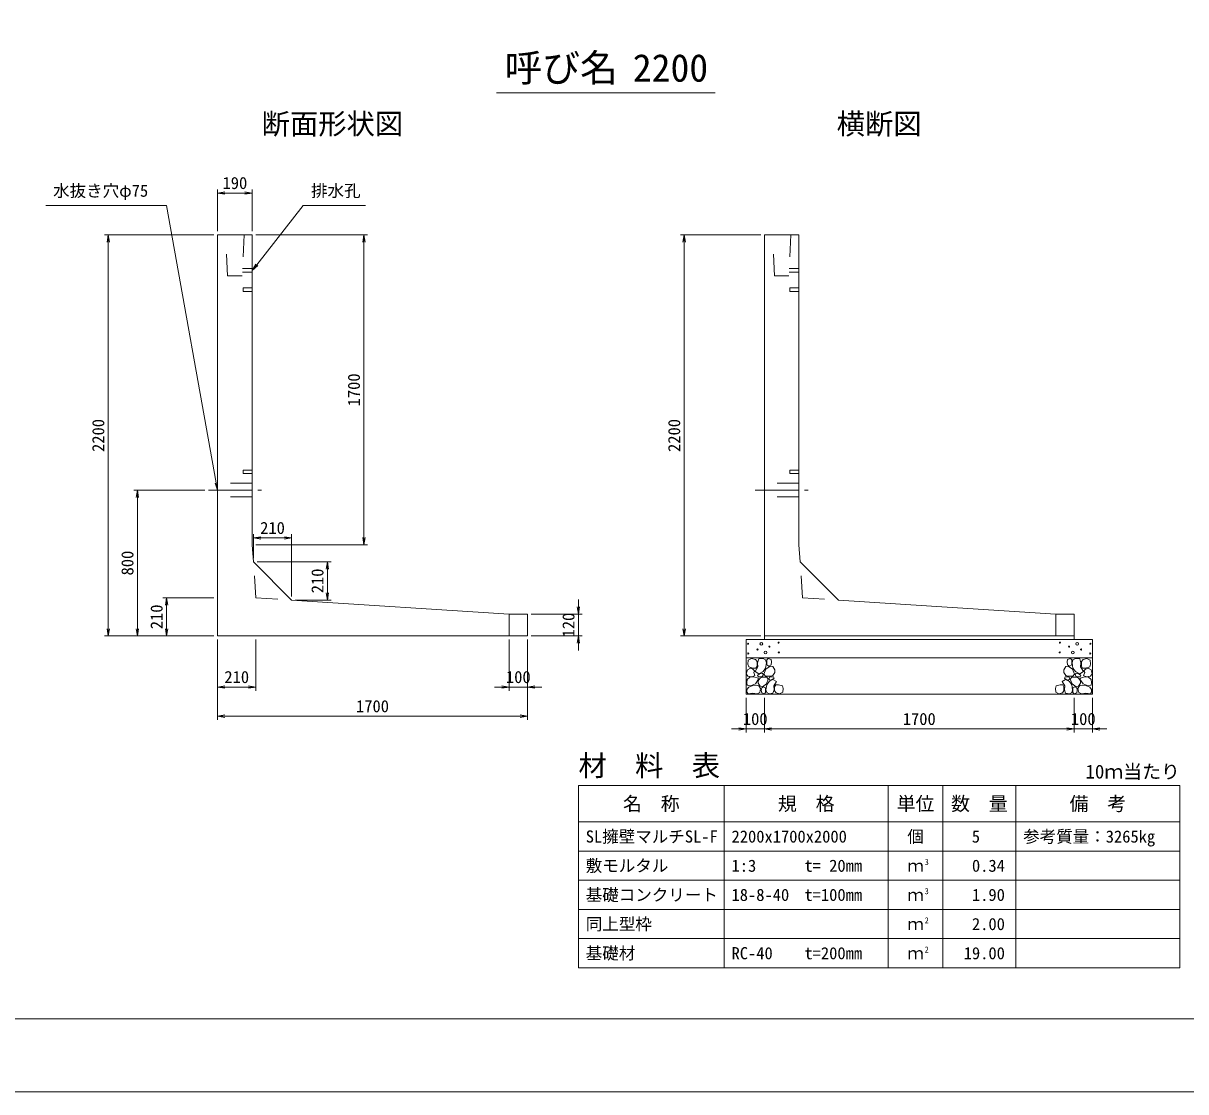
# Model space of a CAD drawing. Units: millimetres at full size, sheet at 1:20. Extents: x 95510 to 112330, y -109759 to -97879.
# Drawn here: x 102714 to 109092, y -109759 to -103898 of the extents above; entities that cross this region are included whole.
import ezdxf
from ezdxf.enums import TextEntityAlignment as Align

# ---------------------------------------------------------------- set-up
doc = ezdxf.new("R2010")
doc.units = ezdxf.units.MM
doc.header["$LTSCALE"] = 20
doc.linetypes.add('CHAIN', pattern=[18.5, 12, -1.5, 3.5, -1.5])
doc.linetypes.add('DASHED_SPACED', pattern=[12, 6, -6])
for name, color, linetype, lineweight in [('D-BMK', 2, 'CHAIN', 13), ('D-DCR-HCHn', 4, 'Continuous', 9), ('D-MTR-FRAM', 7, 'Continuous', 13), ('D-MTR-LINE', 7, 'Continuous', 13), ('D-STR-DIM', 7, 'Continuous', 9), ('D-STR-STRn', 1, 'Continuous', 13), ('D-STR-TXT', 7, 'Continuous', 9), ('D-TTL', 2, 'Continuous', 13), ('D-TTL-TXT', 7, 'Continuous', 13)]:
    doc.layers.add(name, color=color, linetype=linetype, lineweight=lineweight)
doc.layers.add('D-MTR', color=7, linetype='Continuous')
doc.layers.add('D-MTR-TXT', color=7, linetype='Continuous')
doc.styles.add('ＭＳ ゴシック', font='')
doc.styles.get('ＭＳ ゴシック').set_extended_font_data('MS Gothic')

# ---------------------------------------------------------------- blocks, each defined once
blk = doc.blocks.new('open_arrow')
at = {"color": 0, "linetype": 'Continuous', "lineweight": -2}
blk.add_lwpolyline([(7.5, 1.25), (0, 0), (7.5, -1.25)], dxfattribs=at)

msp = doc.modelspace()

# ---------------------------------------------------------------- linework, layer by layer
at = {"layer": 'D-BMK'}
for p, q in [((103730.11, -106458.73), (104020.11, -106458.73)), ((106730.11, -106458.73), (107020.11, -106458.73))]:
    msp.add_line(p, q, dxfattribs=at)
at = {"layer": 'D-DCR-HCHn'}
for points in [[(106731.31, -107387.13), (106710.51, -107382.51), (106692.01, -107391.76), (106689.7, -107412.56), (106694.33, -107428.74), (106717.44, -107435.67), (106733.62, -107435.67), (106740.55, -107424.12), (106740.55, -107398.69)], [(106749.8, -107384.82), (106742.87, -107405.62), (106745.18, -107428.74), (106729, -107454.17), (106749.8, -107465.72), (106772.91, -107454.17), (106786.78, -107435.67), (106791.41, -107405.62), (106786.78, -107389.44), (106772.91, -107382.51)], [(106793.72, -107389.44), (106793.72, -107417.18), (106805.27, -107424.12), (106816.83, -107417.18), (106819.14, -107401), (106816.83, -107387.13), (106800.65, -107382.51)], [(108466.5, -107389.44), (108466.5, -107417.18), (108454.95, -107424.12), (108443.39, -107417.18), (108441.08, -107401), (108443.39, -107387.13), (108459.57, -107382.51)], [(108510.42, -107384.82), (108517.35, -107405.62), (108515.04, -107428.74), (108531.22, -107454.17), (108510.42, -107465.72), (108487.31, -107454.17), (108473.44, -107435.67), (108468.81, -107405.62), (108473.44, -107389.44), (108487.31, -107382.51)], [(108528.91, -107387.13), (108549.71, -107382.51), (108568.21, -107391.76), (108570.52, -107412.56), (108565.9, -107428.74), (108542.78, -107435.67), (108526.6, -107435.67), (108519.67, -107424.12), (108519.67, -107398.69)], [(106687.39, -107444.92), (106680.46, -107465.72), (106689.7, -107479.59), (106712.82, -107481.9), (106728.6, -107475.13), (106722.06, -107458.79), (106726.69, -107449.54), (106717.44, -107440.3), (106703.57, -107435.67)], [(106754.42, -107465.72), (106742.87, -107474.97), (106747.49, -107481.9), (106763.67, -107481.9), (106770.6, -107479.59), (106775.23, -107470.35), (106768.29, -107463.41)], [(106789.09, -107440.3), (106777.54, -107468.03), (106786.78, -107479.59), (106814.52, -107479.59), (106826.08, -107474.97), (106837.64, -107458.79), (106837.64, -107444.92), (106826.08, -107426.43), (106812.21, -107424.12)], [(108471.13, -107440.3), (108482.68, -107468.03), (108473.44, -107479.59), (108445.7, -107479.59), (108434.14, -107474.97), (108422.58, -107458.79), (108422.58, -107444.92), (108434.14, -107426.43), (108448.01, -107424.12)], [(108505.8, -107465.72), (108517.35, -107474.97), (108512.73, -107481.9), (108496.55, -107481.9), (108489.62, -107479.59), (108484.99, -107470.35), (108491.93, -107463.41)], [(108572.83, -107444.92), (108579.76, -107465.72), (108570.52, -107479.59), (108547.4, -107481.9), (108531.62, -107475.13), (108538.16, -107458.79), (108533.53, -107449.54), (108542.78, -107440.3), (108556.65, -107435.67)], [(106731.27, -107521.72), (106748.39, -107496.04), (106746.25, -107489.62), (106722.7, -107483.19), (106701.3, -107485.33), (106686.32, -107498.18), (106684.18, -107513.16), (106686.32, -107528.14), (106703.44, -107532.42)], [(106739.83, -107575.22), (106754.81, -107568.8), (106759.09, -107547.4), (106750.53, -107532.42), (106735.55, -107528.14), (106716.28, -107530.28), (106694.88, -107538.84), (106684.18, -107551.68), (106684.18, -107566.66), (106690.6, -107575.22), (106716.28, -107573.08)], [(106791.19, -107521.72), (106801.89, -107496.04), (106793.33, -107485.33), (106767.65, -107485.33), (106756.95, -107489.62), (106746.25, -107504.6), (106746.25, -107517.44), (106756.95, -107534.56), (106769.79, -107536.7)], [(106786.91, -107568.8), (106786.91, -107543.12), (106776.21, -107536.7), (106765.51, -107543.12), (106763.37, -107558.1), (106765.51, -107570.94), (106780.49, -107575.22)], [(106827.58, -107573.08), (106834, -107553.82), (106831.86, -107532.42), (106846.84, -107508.88), (106827.58, -107498.18), (106806.17, -107508.88), (106793.33, -107526), (106789.05, -107553.82), (106793.33, -107568.8), (106806.17, -107575.22)], [(106823.3, -107498.18), (106834, -107489.62), (106829.72, -107483.19), (106814.73, -107483.19), (106808.31, -107485.33), (106804.03, -107493.9), (106810.45, -107500.32)], [(106844.7, -107570.94), (106863.96, -107575.22), (106881.08, -107566.66), (106883.22, -107547.4), (106878.94, -107532.42), (106857.54, -107526), (106842.56, -107526), (106836.14, -107536.7), (106836.14, -107560.24)], [(108415.52, -107570.94), (108396.26, -107575.22), (108379.14, -107566.66), (108377, -107547.4), (108381.28, -107532.42), (108402.68, -107526), (108417.66, -107526), (108424.08, -107536.7), (108424.08, -107560.24)], [(108432.64, -107573.08), (108426.22, -107553.82), (108428.36, -107532.42), (108413.38, -107508.88), (108432.64, -107498.18), (108454.05, -107508.88), (108466.89, -107526), (108471.17, -107553.82), (108466.89, -107568.8), (108454.05, -107575.22)], [(108436.92, -107498.18), (108426.22, -107489.62), (108430.5, -107483.19), (108445.49, -107483.19), (108451.91, -107485.33), (108456.19, -107493.9), (108449.77, -107500.32)], [(108469.03, -107521.72), (108458.33, -107496.04), (108466.89, -107485.33), (108492.57, -107485.33), (108503.27, -107489.62), (108513.97, -107504.6), (108513.97, -107517.44), (108503.27, -107534.56), (108490.43, -107536.7)], [(108473.31, -107568.8), (108473.31, -107543.12), (108484.01, -107536.7), (108494.71, -107543.12), (108496.85, -107558.1), (108494.71, -107570.94), (108479.73, -107575.22)], [(108520.39, -107575.22), (108505.41, -107568.8), (108501.13, -107547.4), (108509.69, -107532.42), (108524.67, -107528.14), (108543.94, -107530.28), (108565.34, -107538.84), (108576.04, -107551.68), (108576.04, -107566.66), (108569.62, -107575.22), (108543.94, -107573.08)], [(108528.96, -107521.72), (108511.83, -107496.04), (108513.97, -107489.62), (108537.52, -107483.19), (108558.92, -107485.33), (108573.9, -107498.18), (108576.04, -107513.16), (108573.9, -107528.14), (108556.78, -107532.42)]]:
    msp.add_lwpolyline(points, close=True, dxfattribs=at)
for centre, radius in [((106690.84, -107301.3), 3), ((106691.98, -107354.81), 3), ((106742.4, -107332.97), 3), ((106763.45, -107301.3), 7.5), ((106786.77, -107348.76), 7.5), ((106807.82, -107317.09), 3), ((106858.24, -107295.25), 3), ((106859.38, -107348.76), 3), ((108400.84, -107348.76), 3), ((108401.98, -107295.25), 3), ((108452.4, -107317.09), 3), ((108473.45, -107348.76), 7.5), ((108496.77, -107301.3), 7.5), ((108517.82, -107332.97), 3), ((108568.24, -107354.81), 3), ((108569.38, -107301.3), 3)]:
    msp.add_circle(centre, radius, dxfattribs=at)
at = {"layer": 'D-MTR-FRAM'}
for p, q in [((105760.11, -108078.73), (109060.11, -108078.73)), ((105760.11, -108078.73), (105760.11, -109078.73)), ((109060.11, -108078.73), (109060.11, -109078.73)), ((105760.11, -109078.73), (109060.11, -109078.73))]:
    msp.add_line(p, q, dxfattribs=at)
at = {"layer": 'D-MTR-LINE'}
for p, q in [((106560.11, -108078.73), (106560.11, -109078.73)), ((107460.11, -108078.73), (107460.11, -109078.73)), ((107760.11, -108078.73), (107760.11, -109078.73)), ((108160.11, -108078.73), (108160.11, -109078.73)), ((105760.11, -108278.73), (109060.11, -108278.73)), ((105760.11, -108438.73), (109060.11, -108438.73)), ((105760.11, -108598.73), (109060.11, -108598.73)), ((105760.11, -108758.73), (109060.11, -108758.73)), ((105760.11, -108918.73), (109060.11, -108918.73))]:
    msp.add_line(p, q, dxfattribs=at)
at = {"layer": 'D-STR-DIM'}
for p, q in [((103780.11, -105038.73), (103780.11, -104808.73)), ((103780.11, -104828.73), (103970.11, -104828.73)), ((103970.11, -105038.73), (103970.11, -104808.73)), ((103760.11, -105058.73), (103160.11, -105058.73)), ((103180.11, -107258.73), (103180.11, -105058.73)), ((103990.11, -105058.73), (104602.83, -105058.73)), ((104582.83, -106758.73), (104582.83, -105058.73)), ((106760.11, -105058.73), (106320.11, -105058.73)), ((106340.11, -107258.73), (106340.11, -105058.73)), ((103710.11, -106458.73), (103320.11, -106458.73)), ((103340.11, -107258.73), (103340.11, -106458.73)), ((103976.5, -106831.44), (103976.5, -106700.85)), ((104186.5, -107041.44), (104186.5, -106700.85)), ((103976.5, -106720.85), (104186.5, -106720.85)), ((103990.11, -106758.73), (104602.83, -106758.73)), ((103996.5, -106851.44), (104402.83, -106851.44)), ((104382.83, -107061.44), (104382.83, -106851.44)), ((103760.11, -107048.73), (103480.11, -107048.73)), ((103500.11, -107258.73), (103500.11, -107048.73)), ((104206.5, -107061.44), (104402.83, -107061.44)), ((105760.11, -107058.73), (105760.11, -107338.73)), ((105500.11, -107138.73), (105780.11, -107138.73)), ((103760.11, -107258.73), (103160.11, -107258.73)), ((103760.11, -107258.73), (103320.11, -107258.73)), ((103760.11, -107258.73), (103480.11, -107258.73)), ((103780.11, -107278.73), (103780.11, -107718.73)), ((103780.11, -107278.73), (103780.11, -107558.73)), ((103990.11, -107278.73), (103990.11, -107558.73)), ((105380.11, -107278.73), (105380.11, -107558.73)), ((105480.11, -107278.73), (105480.11, -107718.73)), ((105480.11, -107278.73), (105480.11, -107558.73)), ((105500.11, -107258.73), (105780.11, -107258.73)), ((106760.11, -107258.73), (106320.11, -107258.73)), ((103780.11, -107538.73), (103990.11, -107538.73)), ((105300.11, -107538.73), (105560.11, -107538.73)), ((106680.11, -107598.73), (106680.11, -107788.73)), ((106780.11, -107598.73), (106780.11, -107788.73)), ((106780.11, -107598.73), (106780.11, -107788.73)), ((108480.11, -107598.73), (108480.11, -107788.73)), ((108480.11, -107598.73), (108480.11, -107788.73)), ((108580.11, -107598.73), (108580.11, -107788.73)), ((105480.11, -107698.73), (103780.11, -107698.73)), ((106860.11, -107768.73), (106600.11, -107768.73)), ((106780.11, -107768.73), (108480.11, -107768.73)), ((108400.11, -107768.73), (108660.11, -107768.73))]:
    msp.add_line(p, q, dxfattribs=at)
at = {"layer": 'D-STR-STRn'}
for p, q in [((103780.11, -107258.73), (103780.11, -105058.73)), ((103780.11, -105058.73), (103970.11, -105058.73)), ((103970.11, -105058.73), (103970.11, -106758.73)), ((106780.11, -107258.73), (106780.11, -105058.73)), ((106780.11, -105058.73), (106970.11, -105058.73)), ((106970.11, -105058.73), (106970.11, -106758.73)), ((103970.11, -106758.73), (103976.5, -106851.44)), ((106970.11, -106758.73), (106976.5, -106851.44)), ((103976.5, -106851.44), (104186.5, -107061.44)), ((106976.5, -106851.44), (107186.5, -107061.44)), ((104186.5, -107061.44), (105380.11, -107138.73)), ((107186.5, -107061.44), (108380.11, -107138.73)), ((105380.11, -107138.73), (105480.11, -107138.73)), ((105380.11, -107258.73), (105380.11, -107138.73)), ((105480.11, -107258.73), (105480.11, -107138.73)), ((105480.11, -107158.73), (105480.11, -107258.73)), ((108380.11, -107138.73), (108480.11, -107138.73)), ((108380.11, -107258.73), (108380.11, -107138.73)), ((108480.11, -107258.73), (108480.11, -107138.73)), ((108480.11, -107158.73), (108480.11, -107258.73)), ((105480.11, -107258.73), (103780.11, -107258.73)), ((106680.11, -107578.73), (106680.11, -107278.73)), ((106680.11, -107278.73), (108580.11, -107278.73)), ((106780.11, -107258.73), (106780.11, -107278.73)), ((108480.11, -107258.73), (106780.11, -107258.73)), ((108480.11, -107258.73), (108480.11, -107278.73)), ((108580.11, -107278.73), (108580.11, -107578.73)), ((106680.11, -107378.73), (108580.11, -107378.73)), ((106680.11, -107578.73), (108580.11, -107578.73))]:
    msp.add_line(p, q, dxfattribs=at)
at = {"layer": 'D-STR-STRn', "linetype": 'DASHED_SPACED'}
for p, q in [((103835.11, -105283.73), (103825.11, -105058.73)), ((103925.11, -105058.73), (103915.11, -105283.73)), ((106835.11, -105283.73), (106825.11, -105058.73)), ((106925.11, -105058.73), (106915.11, -105283.73)), ((103916.89, -105243.73), (103970.11, -105243.73)), ((106916.89, -105243.73), (106970.11, -105243.73)), ((103915.11, -105283.73), (103835.11, -105283.73)), ((103916, -105263.73), (103970.11, -105263.73)), ((106915.11, -105283.73), (106835.11, -105283.73)), ((106916, -105263.73), (106970.11, -105263.73)), ((103970.11, -106421.23), (103780.11, -106421.23)), ((106970.11, -106421.23), (106780.11, -106421.23)), ((103970.11, -106496.23), (103780.11, -106496.23)), ((106970.11, -106496.23), (106780.11, -106496.23))]:
    msp.add_line(p, q, dxfattribs=at)
at = {"layer": 'D-STR-STRn', "color": 2, "linetype": 'DASHED_SPACED'}
for p, q in [((103990.11, -107048.73), (103976.5, -106851.44)), ((106990.11, -107048.73), (106976.5, -106851.44)), ((103990.11, -107048.73), (104186.5, -107061.44)), ((106990.11, -107048.73), (107186.5, -107061.44))]:
    msp.add_line(p, q, dxfattribs=at)
at = {"layer": 'D-STR-STRn', "linetype": 'DASHED_SPACED'}
for points in [[(103970.11, -105349.23), (103920.11, -105349.23), (103920.11, -105368.23), (103970.11, -105368.23)], [(106970.11, -105349.23), (106920.11, -105349.23), (106920.11, -105368.23), (106970.11, -105368.23)], [(103970.11, -106349.23), (103920.11, -106349.23), (103920.11, -106368.23), (103970.11, -106368.23)], [(106970.11, -106349.23), (106920.11, -106349.23), (106920.11, -106368.23), (106970.11, -106368.23)]]:
    msp.add_lwpolyline(points, dxfattribs=at)
at = {"layer": 'D-STR-TXT'}
for p, q in [((103500.11, -104896.51), (102837.93, -104896.51)), ((104250.11, -104896.51), (104592.29, -104896.51))]:
    msp.add_line(p, q, dxfattribs=at)
for points in [[(103780.11, -106458.73), (103773.05, -106419.35), (103500.11, -104896.51)], [(103970.11, -105253.73), (103994.79, -105222.25), (104250.11, -104896.51)]]:
    msp.add_lwpolyline(points, dxfattribs=at)
at = {"layer": 'D-TTL'}
for points in [[(95510.11, -109758.73), (112330.11, -109758.73), (112330.11, -97878.73), (95510.11, -97878.73)], [(95910.11, -109358.73), (111930.11, -109358.73), (111930.11, -98278.73), (95910.11, -98278.73)]]:
    msp.add_lwpolyline(points, close=True, dxfattribs=at)
at = {"layer": 'D-TTL-TXT'}
msp.add_line((105310.11, -104278.73), (106510.11, -104278.73), dxfattribs=at)

# ---------------------------------------------------------------- block references
at = {"layer": 'D-STR-DIM', "xscale": 5.33, "yscale": 5.33}
for p in [(103780.11, -104828.73), (103976.5, -106720.85), (103780.11, -107538.73), (105480.11, -107538.73), (103780.11, -107698.73), (106780.11, -107768.73), (106780.11, -107768.73), (108580.11, -107768.73)]:
    msp.add_blockref('open_arrow', p, dxfattribs=at)
for p, rotation in [((103970.11, -104828.73), 180), ((103180.11, -105058.73), 270), ((104582.83, -105058.73), 270), ((106340.11, -105058.73), 270), ((103340.11, -106458.73), 270), ((104186.5, -106720.85), 180), ((104582.83, -106758.73), 90), ((104382.83, -106851.44), 270), ((104382.83, -107061.44), 90), ((103500.11, -107048.73), 270), ((105760.11, -107138.73), 90), ((103180.11, -107258.73), 90), ((103340.11, -107258.73), 90), ((103500.11, -107258.73), 90), ((106340.11, -107258.73), 90), ((105760.11, -107258.73), 270), ((103990.11, -107538.73), 180), ((105380.11, -107538.73), 180), ((105480.11, -107698.73), 180), ((106680.11, -107768.73), 180), ((108480.11, -107768.73), 180), ((108480.11, -107768.73), 180)]:
    msp.add_blockref('open_arrow', p, dxfattribs=dict(at, rotation=rotation))
at = {"layer": 'D-STR-TXT', "xscale": 5.33, "yscale": 5.33}
for p, rotation in [((103970.11, -105253.73), 51.9), ((103780.11, -106458.73), 100.2)]:
    msp.add_blockref('open_arrow', p, dxfattribs=dict(at, rotation=rotation))

# ---------------------------------------------------------------- texts
at = {"layer": 'D-MTR', "style": 'ＭＳ ゴシック'}
msp.add_text('材\u3000料\u3000表', height=113.9, dxfattribs=at).set_placement((105760.11, -108060.58), align=Align.BOTTOM_LEFT)
msp.add_text('10ｍ当たり', height=75.95, dxfattribs=at).set_placement((109060.11, -108063.29), align=Align.BOTTOM_RIGHT)
at = {"layer": 'D-MTR-TXT', "style": 'ＭＳ ゴシック'}
for s, height, p in [('名\u3000称', 75.95, (106160.11, -108178.73)), ('規\u3000格', 75.95, (107010.11, -108178.73)), ('単位', 75.95, (107610.11, -108178.73)), ('数\u3000量', 75.95, (107960.11, -108178.73)), ('備\u3000考', 75.95, (108610.11, -108178.73)), ('個', 66.46, (107610.11, -108358.73)), ('ｍ', 66.46, (107610.11, -108518.73)), ('ｍ', 66.46, (107610.11, -108678.73)), ('ｍ', 66.46, (107610.11, -108838.73)), ('ｍ', 66.46, (107610.11, -108998.73))]:
    msp.add_text(s, height=height, dxfattribs=at).set_placement(p, align=Align.MIDDLE_CENTER)
for s, p in [('SL擁壁マルチSL-F', (105800.11, -108358.73)), ('2200x1700x2000', (106600.11, -108358.73)), ('参考質量：3265kg', (108200.11, -108358.73)), ('敷モルタル', (105800.11, -108518.73)), ('1:3', (106600.11, -108518.73)), ('t= 20mm', (107000.11, -108518.73)), ('基礎コンクリート', (105800.11, -108678.73)), ('18-8-40', (106600.11, -108678.73)), ('t=100mm', (107000.11, -108678.73)), ('同上型枠', (105800.11, -108838.73)), ('基礎材', (105800.11, -108998.73)), ('RC-40', (106600.11, -108998.73)), ('t=200mm', (107000.11, -108998.73))]:
    msp.add_text(s, height=66.46, dxfattribs=at).set_placement(p, align=Align.MIDDLE_LEFT)
for s, p in [('5', (107963.66, -108358.73)), ('0.34', (108100.11, -108518.73)), ('1.90', (108100.11, -108678.73)), ('2.00', (108100.11, -108838.73)), ('19.00', (108100.11, -108998.73))]:
    msp.add_text(s, height=66.46, dxfattribs=at).set_placement(p, align=Align.MIDDLE_RIGHT)
for s, p in [('3', (107660.11, -108525.1)), ('3', (107660.11, -108685.1)), ('2', (107660.11, -108845.1)), ('2', (107660.11, -109005.1))]:
    msp.add_text(s, height=33.23, dxfattribs=at).set_placement(p, align=Align.BOTTOM_LEFT)
at = {"layer": 'D-STR-DIM', "style": 'ＭＳ ゴシック'}
for s, p in [('190', (103875.11, -104773.73)), ('210', (104081.5, -106665.85)), ('210', (103885.11, -107483.73)), ('100', (105430.11, -107483.73)), ('1700', (104630.11, -107643.73)), ('100', (106730.11, -107713.73)), ('1700', (107630.11, -107713.73)), ('100', (108530.11, -107713.73))]:
    msp.add_text(s, height=66.46, dxfattribs=at).set_placement(p, align=Align.MIDDLE_CENTER)
for s, p in [('1700', (104527.83, -105908.73)), ('2200', (103125.11, -106158.73)), ('2200', (106285.11, -106158.73)), ('800', (103285.11, -106858.73)), ('210', (104327.83, -106956.44)), ('210', (103445.11, -107153.73)), ('120', (105705.11, -107198.73))]:
    msp.add_text(s, height=66.46, rotation=90, dxfattribs=at).set_placement(p, align=Align.MIDDLE_CENTER)
at = {"layer": 'D-STR-TXT', "style": 'ＭＳ ゴシック'}
for s, p in [('水抜き穴φ75', (102877.51, -104869.26)), ('排水孔', (104292.91, -104869.26))]:
    msp.add_text(s, height=66.46, dxfattribs=at).set_placement(p, align=Align.BOTTOM_LEFT)
at = {"layer": 'D-TTL-TXT', "style": 'ＭＳ ゴシック'}
for s, height, p in [('呼び名', 151.9, (105665.11, -104263.73)), ('2200', 151.9, (106265.11, -104263.73)), ('断面形状図', 113.9, (104410.11, -104540.58)), ('横断図', 113.9, (107410.11, -104540.58))]:
    msp.add_text(s, height=height, dxfattribs=at).set_placement(p, align=Align.BOTTOM_CENTER)

doc.saveas('drawing.dxf')
